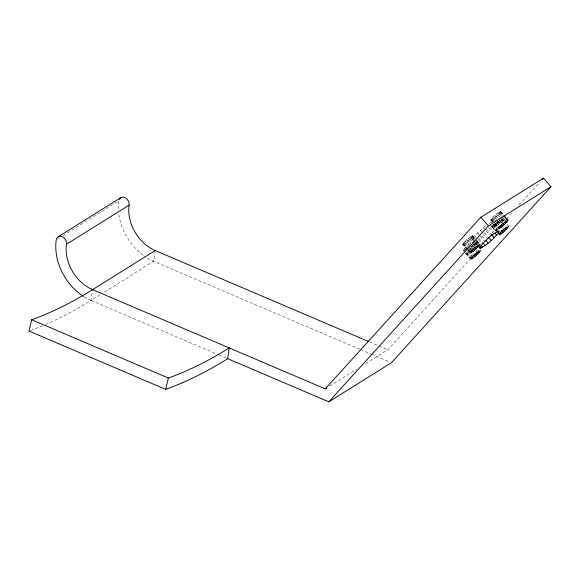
<?xml version="1.0" encoding="UTF-8"?>
<svg xmlns="http://www.w3.org/2000/svg" width="580" height="580" viewBox="0 0 580 580"><rect width="100%" height="100%" fill="white"/><g stroke="black" fill="none" stroke-linecap="round" stroke-linejoin="round"><path stroke-width="0.43" stroke-dasharray="2.9 2.17" d="M45.617 324.503A670.937 289.101 -66.9 0 0 91.024 300.404L92.575 289.645M155.194 250.524L153.649 261.283L103.24 292.769M467.378 249.632L462.724 244.368L463.152 243.274L466.755 239.547L472.011 235.668L472.519 235.581L474.839 238.213M465.965 249.182L463.239 250.647L464.558 248.487L470.315 243.325M462.724 244.368L468.488 240.403L471.199 237.742L472.519 235.581M475.034 238.641L472.149 239.815L472.997 237.64L474.781 235.502L485.692 225.642M492 221.524L490.81 219.863L492.152 218.051L497.908 212.889L500.627 211.424L508.189 219.98M490.839 220.204L496.603 216.246L499.315 213.578L500.627 211.424M365.719 363.595L387.868 349.762L469.909 259.274M497.256 229.114L495.429 231.123L491.325 226.135L491.782 225.395L496.429 230.659M506.369 219.059L513.053 211.686M519.129 204.987L539.791 182.192M491.354 226.483L494.073 225.018L499.829 219.856M57.753 238.917L59.283 237.967M63.097 235.581L118.849 200.752A49.394 37.925 58 0 0 118.443 209.917M84.245 296.866A49.394 37.925 58 0 0 91.024 300.404L102.479 293.248M329.832 386.012L356.555 369.315M491.724 222.249L488.831 223.423L496.393 231.978M369.59 341.961L387.868 349.762M359.854 349.232L153.649 261.283A49.394 37.925 58 0 1 144.674 256.317M360.68 349.588L370.663 353.844M371.49 354.199L389.782 362M91.024 300.404L218.522 354.786M219.356 355.141L227.694 358.694M500.656 211.773L504.73 216.376M505.31 217.036L508.218 220.327M500.12 211.504L504.774 216.768M505.354 217.427L507.681 220.059M500.199 212.512L502.526 215.144M504.854 217.775L507.181 220.414M499.184 212.012L506.746 220.567M499.315 213.578L502.802 217.529M503.382 218.189L505.709 220.82M497.908 212.889L501.983 217.493M502.563 218.152L505.47 221.444M502.309 219.015L504.049 220.994M506.956 224.279L508.703 226.258M501.751 218.704L504.078 221.335M498.068 214.868L504.47 222.104M500.721 218.79L503.041 221.422M496.422 214.049L500.489 218.66M501.076 219.312L503.404 221.951M500.859 219.602L502.606 221.582M496.603 216.246L501.838 222.169M499.59 220.48L501.91 223.112M504.825 226.403L505.985 227.722M494.863 215.39L497.19 218.022M499.518 220.654L502.425 223.945M498.583 221.139L500.33 223.119M495.045 217.58L497.372 220.212M497.952 220.871L500.279 223.503M497.517 220.987L500.424 224.279M503.331 227.57L504.498 228.882M493.399 216.768L496.886 220.712M497.466 221.371L500.961 225.323M497.118 222.524L499.445 225.156M493.558 218.74L499.953 225.982M492.152 218.051L495.646 222.002M495.965 222.321L499.713 226.606M492.282 219.617L494.61 222.249M495.189 222.908L498.684 226.86M495.559 223.858L497.887 226.49M491.267 219.117L494.174 222.408M494.754 223.068L498.822 227.672M491.347 220.124L497.741 227.367M490.81 219.863L493.718 223.148M494.298 223.807L498.372 228.418M494.327 224.155L497.821 228.107M493.471 224.221L496.378 227.512M494.073 225.018L496.4 227.65M492.942 224.264L497.596 229.528M493.254 224.989L497.321 229.593M493.036 225.047L498.271 230.97M492.797 225.895L496.872 230.506M491.862 226.403L495.936 231.007M489.672 227.222L493.747 231.826M488.614 227.81L493.848 233.733M486.613 229.136L490.68 233.74M483.307 227.505L485.634 230.137M486.221 230.796L490.868 236.06M484.249 232.551L487.744 236.495M480.197 230.18L482.524 232.812M483.111 233.472L487.758 238.735M481.726 235.879L484.634 239.17M477.26 232.935L479.587 235.567M480.167 236.227L484.822 241.49M478.747 238.206L482.241 242.157M474.781 235.502L477.688 238.793M478.268 239.453L482.342 244.057M477.166 240.845L480.073 244.137M476.782 240.62L478.529 242.592M472.54 235.929L476.035 239.881M476.615 240.54L480.102 244.485M472.011 235.668L476.078 240.272M476.659 240.932L479.566 244.224M472.997 237.64L474.157 238.953M476.485 241.585L478.232 243.564M472.091 236.676L475.578 240.62M476.158 241.28L479.653 245.231M471.069 236.169L475.143 240.78M475.723 241.432L477.471 243.411M475.491 242.288L477.231 244.26M471.199 237.742L474.686 241.686M475.274 242.346L477.601 244.977M472.091 239.127L474.418 241.758M474.998 242.411L476.745 244.39M469.793 237.046L474.447 242.31M475.027 242.969L477.354 245.601M475.056 243.107L476.216 244.426M474.774 243.832L475.941 245.151M474.223 243.527L475.382 244.84M469.959 239.025L476.354 246.261M473.766 244.267L474.933 245.587M468.307 238.213L472.961 243.477M473.541 244.137L475.868 246.768M473.331 244.419L475.078 246.399M477.985 249.69L479.145 251.002M468.488 240.403L471.975 244.354M472.562 245.014L474.041 246.652M472.055 245.296L473.222 246.616M476.129 249.907L477.869 251.88M466.755 239.547L471.409 244.811M471.989 245.47L474.317 248.102M471.054 245.963L472.221 247.276M466.936 241.737L470.423 245.688M471.003 246.348L472.171 247.66M465.283 240.925L470.518 246.848M471.098 247.508L472.845 249.48M470.17 248.001L471.33 249.313M465.443 242.904L469.517 247.508M470.097 248.167L471.845 250.139M464.043 242.208L469.278 248.131M469.597 248.457L471.605 250.763M473.664 253.061L474.832 254.381M464.174 243.781L468.241 248.385M468.821 249.045L470.568 251.017M463.152 243.274L467.806 248.544M468.386 249.197L470.713 251.836M463.232 244.281L467.886 249.552M468.125 249.835L470.213 252.184M471.613 253.786L473.36 255.758M462.695 244.02L467.349 249.284M467.937 249.944L470.257 252.575M467.959 250.292L470.286 252.923M467.705 251.155L471.779 255.758M464.558 248.487L466.885 251.118M467.465 251.778L472.12 257.041M466.429 252.032L471.083 257.295M463.666 249.552L471.228 258.107M466.073 253.192L470.728 258.462M463.217 250.299L464.957 252.271M465.537 252.931L469.611 257.535M465.566 253.279L470.8 259.202M42.703 325.743A670.937 289.101 -66.9 0 1 30.675 330.462M143.245 255.294A49.394 37.925 58 0 1 118.733 213.353"/><path stroke-width="0.87" d="M227.694 358.694L229.245 347.927A658.59 283.779 -66.9 0 1 168.359 378.029L31.69 319.739L29 331.064L165.67 389.354A670.937 289.101 -66.9 0 0 227.694 358.694L328.824 401.824L391.449 362.71L551 186.731L543.438 178.176L480.813 217.29L325.25 388.875L92.575 289.645A37.047 28.442 58 0 1 66.475 244.245A6.177 4.742 58 0 0 62.125 236.676A6.177 4.742 58 0 0 56.224 239.874A49.394 37.925 58 0 0 83.513 296.402M165.67 389.354L168.359 378.029M498.438 232.986L499.286 230.804C491.427 234.211 484.764 240.845 479.653 247.682L479.711 248.37C487.2 245.369 493.058 238.887 498.438 232.986L496.69 231.014M478.761 246.297L480.073 244.137L474.317 248.102L471.605 250.763L470.286 252.923L473.004 251.459L478.761 246.297L477.601 244.977M479.276 252.575L480.595 250.415L474.832 254.381L472.12 257.041L470.8 259.202L473.519 257.738L479.276 252.575L478.116 251.256M506.876 222.133L508.189 219.98L502.425 223.945L499.713 226.606L498.401 228.759L501.12 227.302L506.876 222.133L505.709 220.82M507.391 228.411L508.703 226.258L502.94 230.224L500.228 232.885L498.916 235.038L501.635 233.573L507.391 228.411L506.224 227.099M328.824 401.824L488.375 225.845L551 186.731M542.22 179.517L543.438 178.176M58.275 236.705L120.901 197.591M66.475 244.245L129.101 205.124A6.177 4.742 58 0 0 125.41 197.889A6.177 4.742 58 0 0 119.226 199.433M368.757 341.606L155.194 250.524L92.575 289.645A658.59 283.779 -66.9 0 1 31.69 319.739M325.25 388.875L326.772 387.926M504.47 222.104L505.629 223.423M502.418 222.821L504.165 224.801M504.984 228.382L506.144 229.694M501.446 224.815L502.606 226.135M502.933 229.1L504.68 231.079M499.953 225.982L501.12 227.302M498.684 226.86L499.844 228.172M501.381 230.441L503.121 232.413M497.741 227.367L498.909 228.68M500.475 232.261L501.635 233.573M499.199 233.138L500.359 234.45M480.813 217.29L488.375 225.845M494.907 233.145L496.654 235.118M491.26 234.4L494.167 237.691M488.904 237.814L491.231 240.446M485.793 240.482L488.121 243.121M482.821 242.81L485.148 245.442M480.849 245.224L482.596 247.196M479.559 246.892L480.726 248.211M476.354 246.261L477.521 247.58M474.889 247.645L476.049 248.958M476.289 251.887L478.036 253.859M472.751 248.32L474.498 250.292M475.404 253.917L476.564 255.236M471.845 250.139L473.004 251.459M470.568 251.017L471.736 252.336M473.846 255.258L475.013 256.57M472.359 256.418L473.519 257.738M471.083 257.295L472.25 258.615M155.194 250.524A37.047 28.442 58 0 1 129.101 205.124"/></g></svg>
